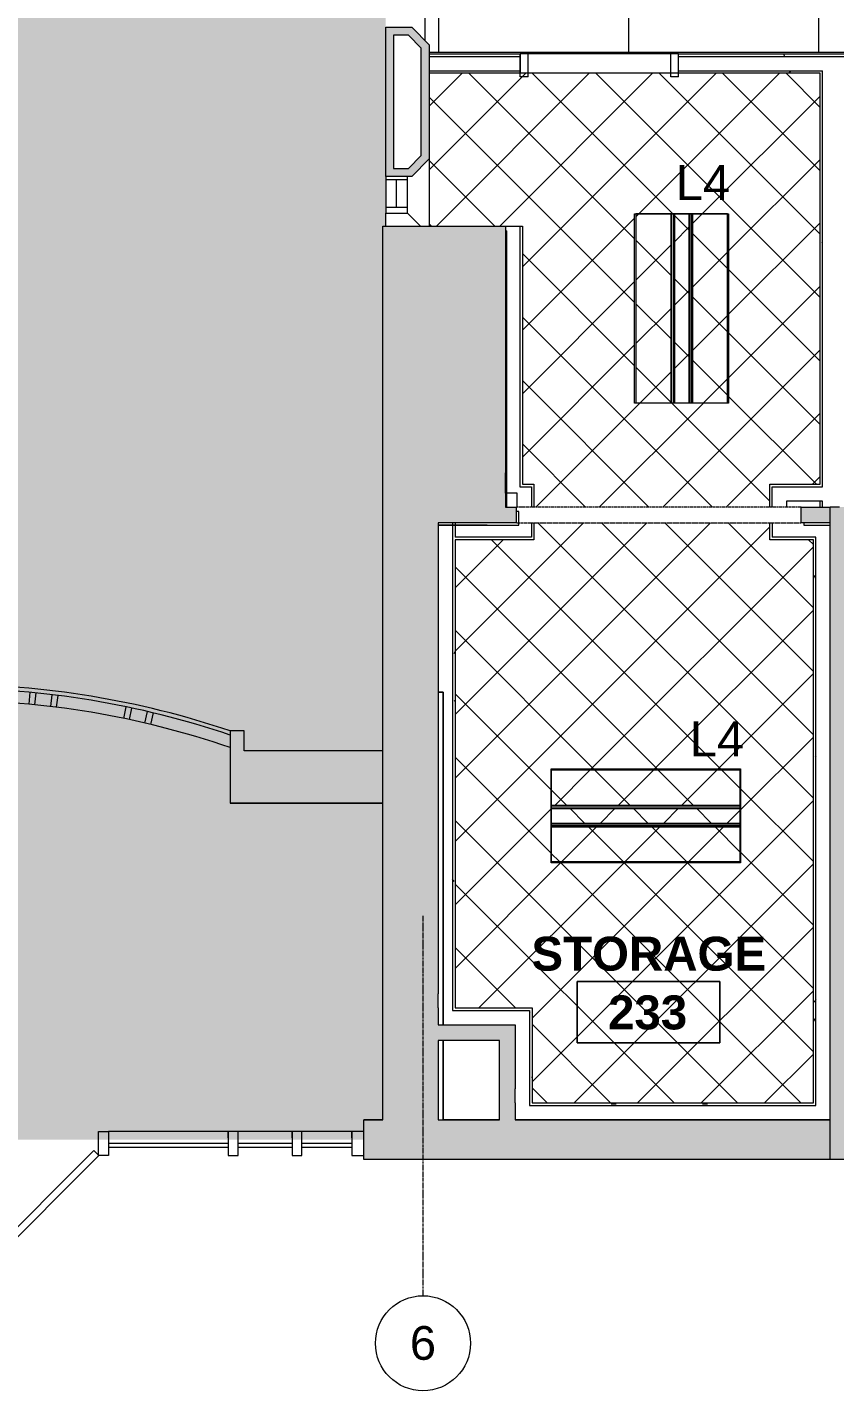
# Model space of a CAD drawing. Header units: inches. Extents: x -24 to 3083, y 122 to 13691.
# Drawn here: x 1780.2 to 1984.2, y 11893 to 12237.5 of the extents above; entities that cross this region are included whole.
import ezdxf

# ---------------------------------------------------------------- set-up
doc = ezdxf.new("R2010")
doc.units = ezdxf.units.IN
doc.header["$MEASUREMENT"] = 0
doc.linetypes.add('X2$0$Grid Line 1_2_', pattern=[0.875, 0.5, -0.125, 0.125, -0.125])
doc.linetypes.add('X2$0$Overhead', pattern=[0.15625, 0.09375, -0.0625])
for name, color, linetype, lineweight in [('X2$0$A-AREA-IDEN', 2, 'Continuous', 9), ('X2$0$A-CLNG', 13, 'Continuous', 13), ('X2$0$A-CLNG-PATT', 13, 'Continuous', 13), ('X2$0$A-DETL-GENF', 92, 'Continuous', 9), ('X2$0$A-DETL-MEDM', 33, 'Continuous', 13), ('X2$0$A-DOOR', 31, 'Continuous', 13), ('X2$0$A-DOOR-FRAM', 31, 'Continuous', 20), ('X2$0$A-GENM', 13, 'Continuous', 13), ('X2$0$A-GLAZ', 151, 'Continuous', 13), ('X2$0$A-WALL', 113, 'Continuous', 13), ('X2$0$A-Wall-Extr', 7, 'Continuous', 9), ('X2$0$A-WALL-PATT', 111, 'Continuous', 13), ('X2$0$E-LITE-EQPM', 33, 'Continuous', 9), ('X2$0$E-LITE-EQPM-IDEN', 33, 'Continuous', 9), ('X2$0$I-WALL', 2, 'Continuous', 9), ('X2$0$Plaza America_Tower 1_2nd Floor -REVIT_dwg', 8, 'Continuous', 9), ('X2$0$S-GRID', 1, 'Continuous', 9), ('X2$0$S-GRID-IDEN', 1, 'Continuous', 9)]:
    doc.layers.add(name, color=color, linetype=linetype, lineweight=lineweight)
doc.styles.add('X2$0$Arial_3', font='arial.ttf', dxfattribs={"height": 8.851796})
doc.styles.add('X2$0$Swis721 Lt BT', font='swissl.ttf', dxfattribs={"height": 8.514638})
doc.styles.add('X2$0$Swis721 Lt BT_B', font='', dxfattribs={"height": 8.583975})
doc.styles.get('X2$0$Swis721 Lt BT_B').set_extended_font_data('Swis721 Lt BT', bold=True)
pattern_1 = [(0, (0, 0), (30.72, 7.68), [1.267, -21.773, 1.267, -21.773, -122.88]), (0, (0, 0), (30.72, 7.68), [-46.08, 1.267, -44.813, 1.267, -21.773, -53.76]), (0, (0, 0), (30.72, 7.68), [-115.2, 1.267, -14.093, 1.267, -37.133]), (120, (11.52, 3.84), (-22.0110751, 22.7643004), [1.267, -21.773, 1.267, -21.773, -122.88]), (120, (11.52, 3.84), (-22.0110751, 22.7643004), [-46.08, 1.267, -44.813, 1.267, -21.773, -53.76]), (120, (11.52, 3.84), (-22.0110751, 22.7643004), [-115.2, 1.267, -14.093, 1.267, -37.133]), (240, (15.36, 19.2), (-8.7089249, -30.4443004), [1.267, -21.773, 1.267, -21.773, -122.88]), (240, (15.36, 19.2), (-8.7089249, -30.4443004), [-46.08, 1.267, -44.813, 1.267, -21.773, -53.76]), (240, (15.36, 19.2), (-8.7089249, -30.4443004), [-115.2, 1.267, -14.093, 1.267, -37.133])]
pattern_2 = [(45, (0, 0), (-8.012227, 8.012227), []), (135, (0, 0), (-8.012227, -8.012227), [])]

# ---------------------------------------------------------------- blocks, each defined once
blk = doc.blocks.new('X2$0$Plaza America_Tower 1_2nd Floor -REVIT_dwg-5250115-FIRST FLOOR')
at = {"layer": 'X2$0$A-GLAZ', "color": 253, "lineweight": 9}
for p, q in [((26812.32, 12199.77), (26812.32, 12190.52)), ((26812.32, 12199.01), (26817.81, 12199.01)), ((26815.06, 12192.01), (26815.06, 12199.01)), ((26812.32, 12192.01), (26817.81, 12192.01)), ((26722.21, 12066.43), (26722.5, 12069.42)), ((26723.71, 12066.29), (26724.01, 12069.27)), ((26727.68, 12065.84), (26728.04, 12068.82)), ((26729.17, 12065.66), (26729.55, 12068.64)), ((26746.12, 12062.84), (26746.73, 12065.77)), ((26747.59, 12062.54), (26748.22, 12065.46)), ((26751.49, 12061.65), (26752.17, 12064.57)), ((26752.95, 12061.31), (26753.65, 12064.22)), ((26772.54, 11955.44), (26742.29, 11955.44)), ((26772.54, 11954.44), (26742.29, 11954.44)), ((26788.67, 11955.43), (26775.03, 11955.43)), ((26788.67, 11954.43), (26775.03, 11954.43)), ((26803.79, 11955.42), (26791.15, 11955.42)), ((26803.79, 11954.42), (26791.15, 11954.42))]:
    blk.add_line(p, q, dxfattribs=at)
at = {"layer": 'X2$0$A-GLAZ', "color": 253, "lineweight": 9, "flags": 128}
for points in [[(26812.31, 12190.52), (26817.82, 12190.52), (26817.82, 12199.77)], [(26739.79, 11958.42), (26742.29, 11958.42), (26742.29, 11952.42), (26739.79, 11952.42), (26739.79, 11958.43)], [(26772.52, 11956.84), (26772.52, 11958.43), (26772.52, 11952.43), (26775.02, 11952.43), (26775.02, 11958.43), (26772.52, 11958.44), (26742.29, 11958.44)], [(26788.66, 11956.84), (26788.66, 11958.43), (26775.03, 11958.43)], [(26806.81, 11958.42), (26803.78, 11958.42), (26791.16, 11958.42), (26788.66, 11958.43), (26788.66, 11952.42), (26791.16, 11952.42), (26791.16, 11958.42)], [(26803.78, 11956.83), (26803.78, 11958.42), (26803.78, 11952.42), (26806.81, 11952.42)], [(26712.94, 11925.55), (26739.81, 11952.42), (26738.57, 11953.66), (26711.7, 11926.79)]]:
    blk.add_lwpolyline(points, dxfattribs=at)
at = {"layer": 'X2$0$A-GLAZ', "color": 253, "lineweight": 9}
for radius, start in [(222.71, 71.3427), (221.71, 71.2553), (218.71, 70.9885)]:
    blk.add_arc((26701.79, 11848.66), radius, start, 90, dxfattribs=at)
at = {"layer": 'X2$0$A-Wall-Extr', "color": 253}
for p, q in [((26812.32, 12187.23), (26812.32, 12190.52)), ((26821.1, 12187.23), (26817.82, 12190.51)), ((26842.82, 12186.01), (26842.6, 12186.01)), ((26842.82, 12116.23), (26842.82, 12186.01)), ((26837.92, 12111.64), (26825.6, 12111.64)), ((26917.92, 12111.67), (26924.6, 12111.67)), ((26811.6, 12041.42), (26773.06, 12041.42)), ((26826.81, 11981.42), (26826.81, 11961.42)), ((26811.6, 11961.42), (26806.81, 11961.42)), ((26841.04, 11961.42), (26826.79, 11961.42)), ((26924.6, 11961.42), (26845.03, 11961.42)), ((26924.6, 11961.42), (26845.03, 11961.42))]:
    blk.add_line(p, q, dxfattribs=at)
at = {"layer": 'X2$0$A-Wall-Extr', "color": 253, "flags": 128}
for points in [[(26812.31, 12187.23), (26812.31, 12190.52), (26817.82, 12190.52), (26821.1, 12187.23)], [(26842.6, 12186.01), (26842.82, 12186.01), (26842.82, 12116.23)], [(26825.6, 12111.64), (26845.92, 12111.64), (26845.92, 12115.14), (26845.31, 12115.14)], [(26917.92, 12112.23), (26917.92, 12111.67), (26924.6, 12111.67)], [(26826.81, 11985.42), (26826.81, 12069.42), (26825.6, 12069.42)], [(26825.6, 12069.42), (26826.81, 12069.42), (26826.81, 11985.42)], [(26811.6, 12054.67), (26776.54, 12054.67), (26776.54, 12059.67), (26773.04, 12059.67), (26773.04, 12041.42), (26811.6, 12041.42)], [(26811.6, 12054.67), (26776.54, 12054.67), (26776.54, 12059.67), (26773.04, 12059.67), (26773.04, 12041.42), (26811.6, 12041.42)], [(26841.04, 11961.42), (26826.81, 11961.42), (26826.81, 11981.42)]]:
    blk.add_lwpolyline(points, dxfattribs=at)
blk = doc.blocks.new('X2$0$Single Flush - OTJ_SOLIDFLUSH_ALUM-4900275-FIRST FLOOR')
at = {"layer": 'X2$0$A-DOOR-FRAM'}
for p, q in [((-20, 3.3125), (-20, -2.4375)), ((-20, 3.3125), (-18, 3.3125)), ((-18, 3.3125), (-18, -2.4375)), ((18.000004, 3.3125), (18.000004, -2.4375)), ((18.000004, 3.3125), (20.000004, 3.3125)), ((20.000004, 3.3125), (20.000004, -2.4375)), ((-20, -2.4375), (-18, -2.4375)), ((18.000004, -2.4375), (20.000004, -2.4375))]:
    blk.add_line(p, q, dxfattribs=at)
blk = doc.blocks.new('X2$0$Opening-Door - 72 x 96-5124941-FIRST FLOOR')
at = {"layer": 'X2$0$A-DETL-GENF', "linetype": 'X2$0$Overhead'}
for p, q in [((35.68, 2), (-36.32, 2)), ((-36.32, -2), (35.68, -2))]:
    blk.add_line(p, q, dxfattribs=at)
at = {"layer": 'X2$0$A-DETL-MEDM', "lineweight": 20}
for p, q in [((-36.32, 2), (-36.32, -2)), ((35.68, -2), (35.68, 2))]:
    blk.add_line(p, q, dxfattribs=at)
blk = doc.blocks.new('X2$0$L-Recessed-Axis-Plano - 2 X 4-4550867-FIRST FLOOR')
at = {"layer": 'X2$0$E-LITE-EQPM'}
for p, q in [((-23.91, -11.88), (-23.91, 11.87)), ((-23.91, 11.87), (23.91, 11.87)), ((23.88, 11.56), (-23.87, 11.56)), ((-23.87, 11.56), (-23.87, 2.55)), ((23.88, 2.55), (23.88, 11.56)), ((23.91, 11.87), (23.91, -11.88)), ((-23.87, 2.74), (23.88, 2.74)), ((-23.87, 2.56), (-23.87, 2.49)), ((-23.87, 2.56), (23.88, 2.56)), ((-23.87, 2.49), (-23.87, 2.05)), ((-23.87, 2.49), (23.88, 2.49)), ((-23.87, 2.05), (-23.87, 1.83)), ((-23.87, 2.05), (23.88, 2.05)), ((-23.87, 1.83), (-23.87, -1.83)), ((-23.87, 1.83), (23.88, 1.83)), ((23.88, 2.49), (23.88, 2.56)), ((23.88, 2.05), (23.88, 2.49)), ((23.88, 1.83), (23.88, 2.05)), ((23.88, -1.83), (23.88, 1.83)), ((-23.87, -1.83), (-23.87, -2.05)), ((-23.87, -1.83), (23.88, -1.83)), ((-23.87, -2.05), (-23.87, -2.49)), ((-23.87, -2.05), (23.88, -2.05)), ((-23.87, -2.49), (-23.87, -2.56)), ((23.88, -2.49), (-23.87, -2.49)), ((-23.87, -2.55), (-23.87, -11.56)), ((-23.87, -2.56), (23.88, -2.56)), ((-23.87, -2.74), (23.88, -2.74)), ((23.88, -2.05), (23.88, -1.83)), ((23.88, -2.49), (23.88, -2.05)), ((23.88, -2.56), (23.88, -2.49)), ((23.88, -11.56), (23.88, -2.55)), ((23.91, -11.88), (-23.91, -11.88)), ((-23.87, -11.56), (23.88, -11.56))]:
    blk.add_line(p, q, dxfattribs=at)
blk = doc.blocks.new('X2$0$Grid - Grid Head - Circle-50561-FIRST FLOOR')
at = {"layer": 'X2$0$S-GRID-IDEN'}
blk.add_circle((0, 0), 0.125, dxfattribs=at)
blk = doc.blocks.new('X2$0$Room Tag - Room Name and Number-3379422-FIRST FLOOR')
at = {"layer": 'X2$0$A-AREA-IDEN'}
for p, q in [((-0.1881, -0.1636), (-0.1881, -0.0018)), ((-0.1881, -0.0018), (0.1869, -0.0018)), ((0.1869, -0.0018), (-0.1881, -0.0018)), ((-0.1881, -0.0018), (-0.1881, -0.1636)), ((0.1869, -0.0018), (0.1869, -0.1636)), ((0.1869, -0.1636), (0.1869, -0.0018)), ((0.1869, -0.1636), (-0.1881, -0.1636)), ((-0.1881, -0.1636), (0.1869, -0.1636))]:
    blk.add_line(p, q, dxfattribs=at)
blk = doc.blocks.new('X2')
at = {"layer": 'X2$0$A-CLNG-PATT'}
h = blk.add_hatch(dxfattribs=at)
h.set_pattern_fill('FP2_72', color=256, style=0, pattern_type=2)
h.set_pattern_definition([(0, (27036.077, 12394.856), (0, -24), []), (270, (27036.077, 12394.856), (-48, -3e-15), [])])
h.paths.add_polyline_path([(27295.99, 12231.09), (27295.99, 12466.86), (26994.03, 12466.86), (26994.02, 12575.73), (26934.12, 12575.73), (26934.12, 12337.09), (26809.71, 12337.09), (26815.76, 12296.23), (26823.31, 12296.23), (26823.31, 12252.96), (26822.31, 12251.96), (26822.31, 12234.02), (26823.31, 12233.02), (26823.31, 12231.09), (27295.62, 12231.09)], flags=0)
h.paths.add_polyline_path([(27175.83, 12341.83), (26988.08, 12341.83), (26988.08, 12346.86), (27269.7, 12346.86), (27269.7, 12341.83), (27206.38, 12341.83)], flags=0)
h = blk.add_hatch(dxfattribs=at)
h.set_pattern_fill('FP2_61', color=256, style=0, pattern_type=2)
h.set_pattern_definition(pattern_2)
h.paths.add_polyline_path([(26849.75, 12116.23), (26909.35, 12116.23), (26909.35, 12121.98), (26922.06, 12121.98), (26922.06, 12225.84), (26823.31, 12225.84), (26823.31, 12187.23), (26846.85, 12187.23), (26846.85, 12121.98), (26849.75, 12121.98), (26849.75, 12119.73)], flags=0)
h.paths.add_polyline_path([(26884.77, 12142.51), (26875.2, 12142.54), (26875.2, 12190.32), (26898.95, 12190.29), (26898.95, 12142.51), (26885.03, 12142.51)], flags=0)
h.paths.add_polyline_path([(26875.52, 12142.54), (26884.34, 12142.54), (26884.34, 12190.29), (26875.52, 12190.29), (26875.52, 12144.86)], flags=0)
h.paths.add_polyline_path([(26889.82, 12142.54), (26898.64, 12142.54), (26898.64, 12190.29), (26889.82, 12190.29), (26889.82, 12143.43)], flags=0)
h.paths.add_polyline_path([(26885.25, 12142.54), (26888.9, 12142.54), (26888.9, 12190.29), (26885.25, 12190.29), (26885.25, 12143.88)], flags=0)
h = blk.add_hatch(dxfattribs=at)
h.set_pattern_fill('FP2_61', color=256, style=0, pattern_type=2)
h.set_pattern_definition(pattern_2)
h.paths.add_polyline_path([(26849.28, 11965.67), (26920.35, 11965.67), (26920.35, 12107.98), (26909.35, 12107.98), (26909.35, 12112.23), (26849.75, 12112.23), (26849.75, 12107.98), (26829.85, 12107.98), (26829.85, 11989.67), (26849.28, 11989.67), (26849.28, 11968.66)], flags=0)
h.paths.add_polyline_path([(26901.9, 12026.34), (26854.12, 12026.34), (26854.15, 12050.09), (26901.93, 12050.09), (26901.93, 12026.34)], flags=0)
h.paths.add_polyline_path([(26854.15, 12026.65), (26901.9, 12026.65), (26901.9, 12035.48), (26854.15, 12035.48), (26854.15, 12027.65)], flags=0)
h.paths.add_polyline_path([(26855.12, 12036.39), (26901.9, 12036.39), (26901.9, 12040.04), (26854.15, 12040.04), (26854.15, 12036.39)], flags=0)
h.paths.add_polyline_path([(26901.02, 12040.95), (26901.9, 12040.95), (26901.9, 12049.78), (26854.15, 12049.78), (26854.15, 12040.95), (26876.24, 12040.95)], flags=0)
at = {"layer": 'X2$0$A-DETL-GENF'}
blk.add_hatch(color=9, dxfattribs=at).paths.add_polyline_path([(26684.92, 11956.42), (26806.81, 11956.42), (26806.81, 11961.42), (26811.6, 11961.42), (26811.6, 12187.23), (26812.31, 12187.23), (26812.31, 12286.18), (26591.31, 12286.18), (26591.3, 12023.92), (26587.05, 12023.92), (26587.05, 12022.32), (26581.05, 12022.32), (26581.05, 12023.92), (26573.3, 12023.92), (26573.3, 12166.42), (26480.31, 12166.42), (26480.31, 11961.42), (26581.05, 11961.42), (26581.05, 11982.32), (26587.05, 11982.32), (26587.05, 11961.42), (26597.56, 11961.42), (26597.56, 11956.42)], flags=0)
at = {"layer": 'X2$0$A-WALL-PATT', "lineweight": 9}
for points in [[(26814.31, 12235.44), (26818.06, 12235.44), (26816.06, 12237.44), (26812.31, 12237.44), (26812.31, 12235.44)], [(26821.31, 12232.19), (26821.31, 12235.02), (26818.89, 12237.44), (26816.06, 12237.44), (26818.06, 12235.44)], [(26814.31, 12201.77), (26814.31, 12235.44), (26812.31, 12235.44), (26812.31, 12201.77)], [(26821.31, 12202.19), (26823.31, 12204.19), (26823.31, 12233.02), (26821.31, 12235.02), (26821.31, 12204.19)], [(26818.06, 12199.77), (26818.89, 12199.77), (26821.31, 12202.19), (26821.31, 12205.02), (26816.06, 12199.77)], [(26816.06, 12199.77), (26818.06, 12201.77), (26812.31, 12201.77), (26812.31, 12199.77), (26814.31, 12199.77)], [(26815.28, 12116.23), (26842.6, 12116.23), (26842.6, 12187.23), (26811.6, 12187.23), (26811.6, 12116.23)], [(26811.6, 11961.42), (26825.6, 11961.42), (26825.6, 12116.23), (26811.6, 12116.23), (26811.6, 11968.66)], [(26938.6, 11951.42), (26938.6, 12116.23), (26924.6, 12116.23), (26924.6, 11951.42)], [(26829.23, 11981.42), (26845.03, 11981.42), (26845.03, 11985.42), (26825.6, 11985.42), (26825.6, 11981.42)], [(26845.03, 11961.42), (26845.03, 11981.42), (26841.03, 11981.42), (26841.03, 11961.42)], [(26911.48, 11951.42), (26924.6, 11951.42), (26924.6, 11961.42), (26806.81, 11961.42), (26806.81, 11951.42), (26858.74, 11951.42)]]:
    blk.add_hatch(color=7, dxfattribs=at).paths.add_polyline_path(points, flags=0)
h = blk.add_hatch(dxfattribs=at)
h.set_pattern_fill('FP2_1', color=256, style=0, pattern_type=2)
h.set_pattern_definition(pattern_1)
h.paths.add_polyline_path([(26823.31, 12230.09), (26846.32, 12230.09), (26846.32, 12230.72), (26823.31, 12230.72)], flags=0)
h.paths.add_polyline_path([(26909.35, 12230.09), (26922.06, 12230.09), (26922.06, 12230.72), (26886.32, 12230.72), (26886.32, 12230.09)], flags=0)
h = blk.add_hatch(dxfattribs=at)
h.set_pattern_fill('FP2_1', color=256, style=0, pattern_type=2)
h.set_pattern_definition(pattern_1)
h.paths.add_polyline_path([(27253.99, 12230.09), (27253.99, 12230.72), (27236.18, 12230.72), (27236.18, 12230.09)], flags=0)
h.paths.add_polyline_path([(26926.31, 12230.09), (27007.28, 12230.09), (27007.28, 12230.72), (26922.06, 12230.72), (26922.06, 12230.09), (26922.68, 12230.09)], flags=0)
h.paths.add_polyline_path([(27293.99, 12230.09), (27295.99, 12230.09), (27295.99, 12230.72), (27293.99, 12230.72)], flags=0)
h.paths.add_polyline_path([(27206.38, 12230.09), (27212.18, 12230.09), (27212.18, 12230.72), (27165.81, 12230.72), (27165.81, 12230.09), (27194.18, 12230.09)], flags=0)
h.paths.add_polyline_path([(27031.28, 12230.09), (27038.54, 12230.09), (27038.54, 12230.72), (27031.28, 12230.72)], flags=0)
h.paths.add_polyline_path([(27087.35, 12230.09), (27091.81, 12230.09), (27091.81, 12230.72), (27078.54, 12230.72), (27078.54, 12230.09), (27087.18, 12230.09)], flags=0)
h.paths.add_polyline_path([(27141.81, 12230.09), (27141.81, 12230.72), (27131.81, 12230.72), (27131.81, 12230.09)], flags=0)
h = blk.add_hatch(dxfattribs=at)
h.set_pattern_fill('FP2_1', color=256, style=0, pattern_type=2)
h.set_pattern_definition(pattern_1)
h.paths.add_polyline_path([(26886.32, 12225.84), (26922.06, 12225.84), (26922.06, 12226.47), (26886.32, 12226.47)], flags=0)
h.paths.add_polyline_path([(26823.31, 12225.84), (26846.32, 12225.84), (26846.32, 12226.47), (26823.31, 12226.47)], flags=0)
h = blk.add_hatch(dxfattribs=at)
h.set_pattern_fill('FP2_1', color=256, style=0, pattern_type=2)
h.set_pattern_definition(pattern_1)
h.paths.add_polyline_path([(26922.06, 12116.23), (26922.68, 12116.23), (26922.68, 12117.73), (26922.06, 12117.73)], flags=0)
h.paths.add_polyline_path([(26922.68, 12121.36), (26922.68, 12226.47), (26922.06, 12226.47), (26922.06, 12121.36)], flags=0)
h = blk.add_hatch(dxfattribs=at)
h.set_pattern_fill('FP2_1', color=256, style=0, pattern_type=2)
h.set_pattern_definition(pattern_1)
h.paths.add_polyline_path([(26849.28, 12107.98), (26849.75, 12107.98), (26849.75, 12112.23), (26849.12, 12112.23), (26849.12, 12107.98)], flags=0)
h.paths.add_polyline_path([(26849.12, 12116.23), (26849.75, 12116.23), (26849.75, 12121.36), (26849.12, 12121.36), (26849.12, 12119.73)], flags=0)
h = blk.add_hatch(color=7, dxfattribs=at)
h.paths.add_polyline_path([(26825.6, 12112.23), (26845.31, 12112.23), (26845.31, 12116.23), (26825.6, 12116.23), (26825.6, 12116.13)], flags=0)
h.paths.add_polyline_path([(26920.98, 12112.23), (26924.6, 12112.23), (26924.6, 12116.23), (26917.31, 12116.23), (26917.31, 12112.23), (26920.35, 12112.23)], flags=0)
h = blk.add_hatch(dxfattribs=at)
h.set_pattern_fill('FP2_1', color=256, style=0, pattern_type=2)
h.set_pattern_definition(pattern_1)
h.paths.add_polyline_path([(26829.23, 11989.67), (26829.85, 11989.67), (26829.85, 12112.23), (26829.23, 12112.23), (26829.23, 11993.28)], flags=0)
h = blk.add_hatch(dxfattribs=at)
h.set_pattern_fill('FP2_1', color=256, style=0, pattern_type=2)
h.set_pattern_definition(pattern_1)
h.paths.add_polyline_path([(26920.35, 11965.67), (26920.98, 11965.67), (26920.98, 12108.61), (26920.35, 12108.61), (26920.35, 11989.67)], flags=0)
h = blk.add_hatch(dxfattribs=at)
h.set_pattern_fill('FP2_1', color=256, style=0, pattern_type=2)
h.set_pattern_definition(pattern_1)
h.paths.add_polyline_path([(26849.28, 11965.67), (26849.28, 11989.67), (26848.66, 11989.67), (26848.66, 11965.67)], flags=0)
h = blk.add_hatch(dxfattribs=at)
h.set_pattern_fill('FP2_1', color=256, style=0, pattern_type=2)
h.set_pattern_definition(pattern_1)
h.paths.add_polyline_path([(26911.48, 11965.04), (26920.98, 11965.04), (26920.98, 11965.67), (26848.66, 11965.67), (26848.66, 11965.04), (26858.74, 11965.04)], flags=0)
at = {"layer": 'X2$0$A-CLNG'}
for p, q in [((26822.31, 12234.02), (26822.31, 12251.96)), ((27295.99, 12231.09), (26823.31, 12231.09)), ((26886.32, 12225.84), (26846.32, 12225.84)), ((26823.31, 12204.19), (26823.31, 12187.23))]:
    blk.add_line(p, q, dxfattribs=at)
at = {"layer": 'X2$0$A-WALL'}
for p, q in [((26823.31, 12230.09), (26846.32, 12230.09)), ((26886.32, 12230.09), (27007.28, 12230.09)), ((26823.31, 12226.47), (26846.32, 12226.47)), ((26886.32, 12226.47), (26922.68, 12226.47)), ((26922.68, 12121.36), (26922.68, 12226.47)), ((26846.23, 12187.23), (26846.23, 12121.36)), ((26842.6, 12119.73), (26842.6, 12124.87)), ((26846.23, 12121.36), (26849.12, 12121.36)), ((26849.12, 12121.36), (26849.12, 12116.23)), ((26909.98, 12116.23), (26909.98, 12121.36)), ((26909.98, 12121.36), (26922.68, 12121.36)), ((26922.68, 12117.73), (26922.06, 12117.73)), ((26922.68, 12116.23), (26922.68, 12117.73)), ((26926.93, 12116.23), (26924.6, 12116.23)), ((26829.23, 12112.23), (26829.23, 11989.05)), ((26829.85, 12112.23), (26829.85, 12108.61)), ((26849.12, 12112.23), (26849.12, 12108.61)), ((26909.98, 12112.23), (26909.98, 12108.61)), ((26849.12, 12108.61), (26829.85, 12108.61)), ((26920.98, 12108.61), (26909.98, 12108.61)), ((26920.98, 11965.04), (26920.98, 12108.61)), ((26825.6, 11989.67), (26825.6, 11993.28)), ((26829.23, 11989.05), (26848.66, 11989.05)), ((26848.66, 11989.05), (26848.66, 11965.04)), ((26845.03, 11965.67), (26845.03, 11969.27)), ((26848.66, 11965.04), (26920.98, 11965.04))]:
    blk.add_line(p, q, dxfattribs=at)
at = {"layer": 'X2$0$A-WALL', "color": 8, "lineweight": 20}
for p, q in [((26811.6, 11961.42), (26811.6, 12187.23)), ((26811.6, 12187.23), (26842.6, 12187.23)), ((26842.6, 12187.23), (26842.6, 12124.87)), ((26842.6, 12119.73), (26842.6, 12116.23)), ((26842.6, 12116.23), (26845.31, 12116.23)), ((26917.31, 12116.23), (26924.6, 12116.23)), ((26924.6, 11951.42), (26924.6, 12116.23)), ((26825.6, 12112.23), (26825.6, 11993.28)), ((26845.31, 12112.23), (26825.6, 12112.23)), ((26924.6, 12112.23), (26917.31, 12112.23)), ((26825.6, 11985.42), (26845.03, 11985.42)), ((26845.03, 11985.42), (26845.03, 11969.27)), ((26825.6, 11981.42), (26825.6, 11961.42)), ((26841.03, 11981.42), (26825.6, 11981.42)), ((26841.03, 11961.42), (26841.03, 11981.42)), ((26806.81, 11951.42), (26806.81, 11961.42)), ((26806.81, 11961.42), (26811.6, 11961.42)), ((26825.6, 11961.42), (26841.03, 11961.42)), ((26845.03, 11961.42), (26924.6, 11961.42)), ((26938.6, 11951.42), (26806.81, 11951.42))]:
    blk.add_line(p, q, dxfattribs=at)
at = {"layer": 'X2$0$A-WALL', "color": 55}
for p, q in [((26825.6, 11989.67), (26825.6, 11985.42)), ((26845.03, 11965.67), (26845.03, 11961.42))]:
    blk.add_line(p, q, dxfattribs=at)
at = {"layer": 'X2$0$I-WALL', "color": 8, "lineweight": 20}
for p, q in [((26812.31, 12237.44), (26818.89, 12237.44)), ((26812.31, 12199.77), (26812.31, 12237.44)), ((26818.89, 12237.44), (26823.31, 12233.02)), ((26818.06, 12235.44), (26814.31, 12235.44)), ((26814.31, 12235.44), (26814.31, 12201.77)), ((26821.31, 12232.19), (26818.06, 12235.44)), ((26823.31, 12233.02), (26823.31, 12204.19)), ((26821.31, 12205.02), (26821.31, 12232.19)), ((26818.06, 12201.77), (26821.31, 12205.02)), ((26823.31, 12204.19), (26818.89, 12199.77)), ((26818.89, 12199.77), (26812.31, 12199.77)), ((26814.31, 12201.77), (26818.06, 12201.77))]:
    blk.add_line(p, q, dxfattribs=at)
at = {"layer": 'X2$0$I-WALL', "lineweight": 13}
for p, q in [((26823.31, 12230.72), (26846.32, 12230.72)), ((26846.32, 12230.72), (26846.32, 12225.84)), ((26886.32, 12230.72), (27007.28, 12230.72)), ((26886.32, 12225.84), (26886.32, 12230.72)), ((26846.32, 12225.84), (26823.31, 12225.84)), ((26922.06, 12225.84), (26886.32, 12225.84)), ((26922.06, 12121.98), (26922.06, 12225.84)), ((26842.6, 12187.23), (26846.85, 12187.23)), ((26846.85, 12187.23), (26846.85, 12121.98)), ((26845.5, 12119.73), (26842.6, 12119.73)), ((26845.5, 12116.23), (26845.5, 12119.73)), ((26846.85, 12121.98), (26849.75, 12121.98)), ((26849.75, 12121.98), (26849.75, 12116.23)), ((26909.35, 12116.23), (26909.35, 12121.98)), ((26909.35, 12121.98), (26922.06, 12121.98)), ((26913.6, 12117.73), (26913.6, 12116.23)), ((26922.06, 12117.73), (26913.6, 12117.73)), ((26922.06, 12116.23), (26922.06, 12117.73)), ((26849.75, 12112.23), (26849.75, 12107.98)), ((26909.35, 12107.98), (26909.35, 12112.23)), ((26829.85, 12107.98), (26829.85, 11989.67)), ((26849.75, 12107.98), (26829.85, 12107.98)), ((26920.35, 12107.98), (26909.35, 12107.98)), ((26920.35, 11965.67), (26920.35, 12107.98)), ((26829.85, 11989.67), (26849.28, 11989.67)), ((26849.28, 11989.67), (26849.28, 11965.67)), ((26849.28, 11965.67), (26920.35, 11965.67))]:
    blk.add_line(p, q, dxfattribs=at)
at = {"layer": 'X2$0$I-WALL'}
blk.add_line((26886.32, 12230.72), (26846.32, 12230.72), dxfattribs=at)
at = {"layer": 'X2$0$S-GRID', "linetype": 'X2$0$Grid Line 1_2_'}
blk.add_line((26821.73, 12012.96), (26821.73, 11916.96), dxfattribs=at)
at = {"layer": 'X2$0$A-AREA-IDEN', "xscale": 95.99999999999994, "yscale": 95.99999999999994, "zscale": 95.99999999999994}
blk.add_blockref('X2$0$Room Tag - Room Name and Number-3379422-FIRST FLOOR', (26878.76, 11996.54), dxfattribs=at)
at = {"layer": 'X2$0$A-DOOR', "rotation": 180}
blk.add_blockref('X2$0$Single Flush - OTJ_SOLIDFLUSH_ALUM-4900275-FIRST FLOOR', (26866.32, 12228.28), dxfattribs=at)
at = {"layer": 'X2$0$A-GENM', "lineweight": 9, "rotation": 180}
blk.add_blockref('X2$0$Opening-Door - 72 x 96-5124941-FIRST FLOOR', (26880.98, 12114.23), dxfattribs=at)
at = {"layer": 'X2$0$E-LITE-EQPM', "rotation": 269.9999999999998}
blk.add_blockref('X2$0$L-Recessed-Axis-Plano - 2 X 4-4550867-FIRST FLOOR', (26887.08, 12166.42), dxfattribs=at)
at = {"layer": 'X2$0$E-LITE-EQPM'}
blk.add_blockref('X2$0$L-Recessed-Axis-Plano - 2 X 4-4550867-FIRST FLOOR', (26878.02, 12038.21), dxfattribs=at)
at = {"layer": 'X2$0$Plaza America_Tower 1_2nd Floor -REVIT_dwg', "color": 253}
blk.add_blockref('X2$0$Plaza America_Tower 1_2nd Floor -REVIT_dwg-5250115-FIRST FLOOR', (0, 0), dxfattribs=at)
at = {"layer": 'X2$0$S-GRID-IDEN', "xscale": 95.99999999999994, "yscale": 95.99999999999994, "zscale": 95.99999999999994, "rotation": 180}
blk.add_blockref('X2$0$Grid - Grid Head - Circle-50561-FIRST FLOOR', (26821.73, 11904.96), dxfattribs=at)
at = {"layer": 'X2$0$A-AREA-IDEN', "char_height": 8.584, "attachment_point": 2, "line_spacing_factor": 0.998538, "style": 'X2$0$Swis721 Lt BT_B'}
for s, insert, width in [('STORAGE', (26878.77, 12007.68), 65.016), ('233', (26878.48, 11992.85), 23.004)]:
    blk.add_mtext(s, dxfattribs=dict(at, insert=insert, width=width))
at = {"layer": 'X2$0$E-LITE-EQPM-IDEN', "char_height": 8.852, "width": 16.416, "attachment_point": 2, "line_spacing_factor": 0.938532, "style": 'X2$0$Arial_3'}
for insert in [(26892.44, 12202.64), (26896, 12062.08)]:
    blk.add_mtext('L4', dxfattribs=dict(at, insert=insert))
at = {"layer": 'X2$0$S-GRID-IDEN', "insert": (26821.73, 11909.29), "char_height": 8.51, "width": 7.56, "attachment_point": 2, "line_spacing_factor": 1.00667, "style": 'X2$0$Swis721 Lt BT', "bg_fill": 3, "box_fill_scale": 1.25, "bg_fill_color": 0, "bg_fill_transparency": 0}
blk.add_mtext('6', dxfattribs=at)

msp = doc.modelspace()

# ---------------------------------------------------------------- block references
at = {"color": 253, "lineweight": 5}
msp.add_blockref('X2', (-24941.6, 0), dxfattribs=at)

doc.saveas('drawing.dxf')
